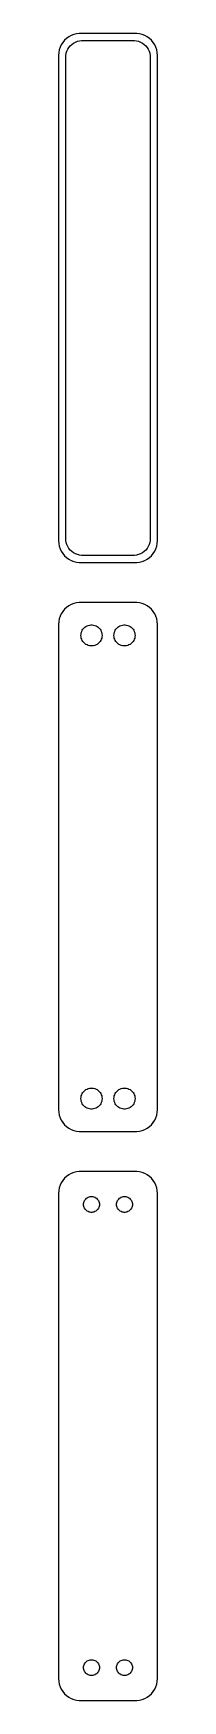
# Model space of a CAD drawing. Header units: metres. Extents: x -11 to 11, y 198 to 576.
import ezdxf

# ---------------------------------------------------------------- set-up
doc = ezdxf.new("R2010")
doc.units = ezdxf.units.M

msp = doc.modelspace()

# ---------------------------------------------------------------- linework, layer by layer
for p, q in [((-9.43712, 574.853), (-9.89484, 574.423)), ((-8.92912, 575.222), (-9.43712, 574.853)), ((-8.37889, 575.524), (-8.92912, 575.222)), ((-7.79507, 575.755), (-8.37889, 575.524)), ((-7.1869, 575.911), (-7.79507, 575.755)), ((-6.56395, 575.99), (-7.1869, 575.911)), ((6.56395, 575.99), (-6.56395, 575.99)), ((7.1869, 575.911), (6.56395, 575.99)), ((7.79507, 575.755), (7.1869, 575.911)), ((8.37889, 575.524), (7.79507, 575.755)), ((8.92912, 575.222), (8.37889, 575.524)), ((9.43712, 574.853), (8.92912, 575.222)), ((9.89484, 574.423), (9.43712, 574.853)), ((-11.2106, 571.627), (-11.25, 571)), ((-11.25, 571), (-11.25, 461)), ((-11.0929, 572.243), (-11.2106, 571.627)), ((-10.8989, 572.841), (-11.0929, 572.243)), ((-10.6315, 573.409), (-10.8989, 572.841)), ((-10.2951, 573.939), (-10.6315, 573.409)), ((-9.89484, 574.423), (-10.2951, 573.939)), ((-9.62262, 570.5), (-9.59209, 570.985)), ((-9.59209, 570.985), (-9.50096, 571.463)), ((-9.50096, 571.463), (-9.35068, 571.926)), ((-9.35068, 571.926), (-9.1436, 572.366)), ((-9.1436, 572.366), (-8.88301, 572.776)), ((-8.88301, 572.776), (-8.57301, 573.151)), ((-8.57301, 573.151), (-8.21851, 573.484)), ((-8.21851, 573.484), (-7.82506, 573.77)), ((-7.82506, 573.77), (-7.39888, 574.004)), ((-7.39888, 574.004), (-6.9467, 574.183)), ((-6.9467, 574.183), (-6.47565, 574.304)), ((-6.47565, 574.304), (-5.99316, 574.365)), ((-5.99316, 574.365), (5.99316, 574.365)), ((5.99316, 574.365), (6.47565, 574.304)), ((6.47565, 574.304), (6.9467, 574.183)), ((6.9467, 574.183), (7.39888, 574.004)), ((7.39888, 574.004), (7.82506, 573.77)), ((7.82506, 573.77), (8.21851, 573.484)), ((8.21851, 573.484), (8.57301, 573.151)), ((8.57301, 573.151), (8.88301, 572.776)), ((8.88301, 572.776), (9.1436, 572.366)), ((9.1436, 572.366), (9.35068, 571.926)), ((9.35068, 571.926), (9.50096, 571.463)), ((9.50096, 571.463), (9.59209, 570.985)), ((9.59209, 570.985), (9.62262, 570.5)), ((10.2951, 573.939), (9.89484, 574.423)), ((10.6315, 573.409), (10.2951, 573.939)), ((10.8989, 572.841), (10.6315, 573.409)), ((11.0929, 572.243), (10.8989, 572.841)), ((11.2106, 571.627), (11.0929, 572.243)), ((11.25, 571), (11.2106, 571.627)), ((11.25, 461), (11.25, 571)), ((-9.62262, 461.5), (-9.62262, 570.5)), ((9.62262, 570.5), (9.62262, 461.5)), ((-9.59209, 461.015), (-9.62262, 461.5)), ((9.62262, 461.5), (9.59209, 461.015)), ((-11.25, 461), (-11.2106, 460.373)), ((-11.2106, 460.373), (-11.0929, 459.757)), ((-11.0929, 459.757), (-10.8989, 459.159)), ((-10.8989, 459.159), (-10.6315, 458.591)), ((-10.6315, 458.591), (-10.2951, 458.061)), ((-10.2951, 458.061), (-9.89484, 457.577)), ((-9.89484, 457.577), (-9.43712, 457.147)), ((-9.50096, 460.537), (-9.59209, 461.015)), ((-9.35068, 460.074), (-9.50096, 460.537)), ((-9.1436, 459.634), (-9.35068, 460.074)), ((-8.88301, 459.224), (-9.1436, 459.634)), ((-8.57301, 458.849), (-8.88301, 459.224)), ((-8.21851, 458.516), (-8.57301, 458.849)), ((-7.82506, 458.23), (-8.21851, 458.516)), ((-7.39888, 457.996), (-7.82506, 458.23)), ((-6.9467, 457.817), (-7.39888, 457.996)), ((-6.47565, 457.696), (-6.9467, 457.817)), ((-5.99316, 457.635), (-6.47565, 457.696)), ((5.99316, 457.635), (-5.99316, 457.635)), ((6.47565, 457.696), (5.99316, 457.635)), ((6.9467, 457.817), (6.47565, 457.696)), ((7.39888, 457.996), (6.9467, 457.817)), ((7.82506, 458.23), (7.39888, 457.996)), ((8.21851, 458.516), (7.82506, 458.23)), ((8.57301, 458.849), (8.21851, 458.516)), ((8.88301, 459.224), (8.57301, 458.849)), ((9.1436, 459.634), (8.88301, 459.224)), ((9.35068, 460.074), (9.1436, 459.634)), ((9.50096, 460.537), (9.35068, 460.074)), ((9.43712, 457.147), (9.89484, 457.577)), ((9.59209, 461.015), (9.50096, 460.537)), ((9.89484, 457.577), (10.2951, 458.061)), ((10.2951, 458.061), (10.6315, 458.591)), ((10.6315, 458.591), (10.8989, 459.159)), ((10.8989, 459.159), (11.0929, 459.757)), ((11.0929, 459.757), (11.2106, 460.373)), ((11.2106, 460.373), (11.25, 461)), ((-9.43712, 457.147), (-8.92912, 456.778)), ((-8.92912, 456.778), (-8.37889, 456.476)), ((-8.37889, 456.476), (-7.79507, 456.245)), ((-7.79507, 456.245), (-7.1869, 456.089)), ((-7.1869, 456.089), (-6.56395, 456.01)), ((-6.56395, 456.01), (6.56395, 456.01)), ((6.56395, 456.01), (7.1869, 456.089)), ((7.1869, 456.089), (7.79507, 456.245)), ((7.79507, 456.245), (8.37889, 456.476)), ((8.37889, 456.476), (8.92912, 456.778)), ((8.92912, 456.778), (9.43712, 457.147)), ((-8.92912, 446.222), (-9.43712, 445.853)), ((-8.37889, 446.524), (-8.92912, 446.222)), ((-7.79507, 446.755), (-8.37889, 446.524)), ((-7.1869, 446.911), (-7.79507, 446.755)), ((-6.56395, 446.99), (-7.1869, 446.911)), ((6.56395, 446.99), (-6.56395, 446.99)), ((7.1869, 446.911), (6.56395, 446.99)), ((7.79507, 446.755), (7.1869, 446.911)), ((8.37889, 446.524), (7.79507, 446.755)), ((8.92912, 446.222), (8.37889, 446.524)), ((9.43712, 445.853), (8.92912, 446.222)), ((-11.2106, 442.627), (-11.25, 442)), ((-11.0929, 443.243), (-11.2106, 442.627)), ((-10.8989, 443.841), (-11.0929, 443.243)), ((-10.6315, 444.409), (-10.8989, 443.841)), ((-10.2951, 444.939), (-10.6315, 444.409)), ((-9.89484, 445.423), (-10.2951, 444.939)), ((-9.43712, 445.853), (-9.89484, 445.423)), ((9.89484, 445.423), (9.43712, 445.853)), ((10.2951, 444.939), (9.89484, 445.423)), ((10.6315, 444.409), (10.2951, 444.939)), ((10.8989, 443.841), (10.6315, 444.409)), ((11.0929, 443.243), (10.8989, 443.841)), ((11.2106, 442.627), (11.0929, 443.243)), ((11.25, 442), (11.2106, 442.627)), ((-11.25, 442), (-11.25, 332)), ((-6.14999, 439.5), (-6.13107, 439.801)), ((-6.13107, 439.199), (-6.14999, 439.5)), ((-6.13107, 439.801), (-6.07458, 440.097)), ((-6.07458, 438.903), (-6.13107, 439.199)), ((-6.07458, 440.097), (-5.98146, 440.383)), ((-5.98146, 438.617), (-6.07458, 438.903)), ((-5.98146, 440.383), (-5.85313, 440.656)), ((-5.85313, 438.344), (-5.98146, 438.617)), ((-5.85313, 440.656), (-5.69164, 440.911)), ((-5.69164, 440.911), (-5.49951, 441.143)), ((-5.49951, 441.143), (-5.27982, 441.349)), ((-5.27982, 441.349), (-5.03598, 441.526)), ((-5.03598, 441.526), (-4.77187, 441.672)), ((-4.77187, 441.672), (-4.49164, 441.783)), ((-4.49164, 441.783), (-4.19971, 441.857)), ((-4.19971, 441.857), (-3.9007, 441.895)), ((-3.9007, 441.895), (-3.59929, 441.895)), ((-3.59929, 441.895), (-3.30028, 441.857)), ((-3.30028, 441.857), (-3.00835, 441.783)), ((-3.00835, 441.783), (-2.72812, 441.672)), ((-2.72812, 441.672), (-2.464, 441.526)), ((-2.464, 441.526), (-2.22017, 441.349)), ((-2.22017, 441.349), (-2.00047, 441.143)), ((-2.00047, 441.143), (-1.80835, 440.911)), ((-1.80835, 440.911), (-1.64685, 440.656)), ((-1.64685, 440.656), (-1.51852, 440.383)), ((-1.51852, 438.617), (-1.64685, 438.344)), ((-1.51852, 440.383), (-1.4254, 440.097)), ((-1.4254, 438.903), (-1.51852, 438.617)), ((-1.4254, 440.097), (-1.36891, 439.801)), ((-1.36891, 439.199), (-1.4254, 438.903)), ((-1.36891, 439.801), (-1.34999, 439.5)), ((-1.34999, 439.5), (-1.36891, 439.199)), ((1.34999, 439.5), (1.36891, 439.801)), ((1.36891, 439.199), (1.34999, 439.5)), ((1.36891, 439.801), (1.4254, 440.097)), ((1.4254, 438.903), (1.36891, 439.199)), ((1.4254, 440.097), (1.51852, 440.383)), ((1.51852, 438.617), (1.4254, 438.903)), ((1.51852, 440.383), (1.64685, 440.656)), ((1.64685, 438.344), (1.51852, 438.617)), ((1.64685, 440.656), (1.80835, 440.911)), ((1.80835, 440.911), (2.00047, 441.143)), ((2.00047, 441.143), (2.22017, 441.349)), ((2.22017, 441.349), (2.464, 441.526)), ((2.464, 441.526), (2.72812, 441.672)), ((2.72812, 441.672), (3.00835, 441.783)), ((3.00835, 441.783), (3.30028, 441.857)), ((3.30028, 441.857), (3.59929, 441.895)), ((3.59929, 441.895), (3.9007, 441.895)), ((3.9007, 441.895), (4.19971, 441.857)), ((4.19971, 441.857), (4.49164, 441.783)), ((4.49164, 441.783), (4.77187, 441.672)), ((4.77187, 441.672), (5.03598, 441.526)), ((5.03598, 441.526), (5.27982, 441.349)), ((5.27982, 441.349), (5.49951, 441.143)), ((5.49951, 441.143), (5.69164, 440.911)), ((5.69164, 440.911), (5.85313, 440.656)), ((5.85313, 440.656), (5.98146, 440.383)), ((5.98146, 438.617), (5.85313, 438.344)), ((5.98146, 440.383), (6.07458, 440.097)), ((6.07458, 438.903), (5.98146, 438.617)), ((6.07458, 440.097), (6.13107, 439.801)), ((6.13107, 439.199), (6.07458, 438.903)), ((6.13107, 439.801), (6.14999, 439.5)), ((6.14999, 439.5), (6.13107, 439.199)), ((11.25, 332), (11.25, 442)), ((-5.69164, 438.089), (-5.85313, 438.344)), ((-5.49951, 437.857), (-5.69164, 438.089)), ((-5.27982, 437.651), (-5.49951, 437.857)), ((-5.03598, 437.474), (-5.27982, 437.651)), ((-4.77187, 437.328), (-5.03598, 437.474)), ((-4.49164, 437.217), (-4.77187, 437.328)), ((-4.19971, 437.143), (-4.49164, 437.217)), ((-3.9007, 437.105), (-4.19971, 437.143)), ((-3.59929, 437.105), (-3.9007, 437.105)), ((-3.30028, 437.143), (-3.59929, 437.105)), ((-3.00835, 437.217), (-3.30028, 437.143)), ((-2.72812, 437.328), (-3.00835, 437.217)), ((-2.464, 437.474), (-2.72812, 437.328)), ((-2.22017, 437.651), (-2.464, 437.474)), ((-2.00047, 437.857), (-2.22017, 437.651)), ((-1.80835, 438.089), (-2.00047, 437.857)), ((-1.64685, 438.344), (-1.80835, 438.089)), ((1.80835, 438.089), (1.64685, 438.344)), ((2.00047, 437.857), (1.80835, 438.089)), ((2.22017, 437.651), (2.00047, 437.857)), ((2.464, 437.474), (2.22017, 437.651)), ((2.72812, 437.328), (2.464, 437.474)), ((3.00835, 437.217), (2.72812, 437.328)), ((3.30028, 437.143), (3.00835, 437.217)), ((3.59929, 437.105), (3.30028, 437.143)), ((3.9007, 437.105), (3.59929, 437.105)), ((4.19971, 437.143), (3.9007, 437.105)), ((4.49164, 437.217), (4.19971, 437.143)), ((4.77187, 437.328), (4.49164, 437.217)), ((5.03598, 437.474), (4.77187, 437.328)), ((5.27982, 437.651), (5.03598, 437.474)), ((5.49951, 437.857), (5.27982, 437.651)), ((5.69164, 438.089), (5.49951, 437.857)), ((5.85313, 438.344), (5.69164, 438.089)), ((-5.27982, 336.349), (-5.03598, 336.526)), ((-5.03598, 336.526), (-4.77187, 336.672)), ((-4.77187, 336.672), (-4.49164, 336.783)), ((-4.49164, 336.783), (-4.19971, 336.857)), ((-4.19971, 336.857), (-3.9007, 336.895)), ((-3.9007, 336.895), (-3.59929, 336.895)), ((-3.59929, 336.895), (-3.30028, 336.857)), ((-3.30028, 336.857), (-3.00835, 336.783)), ((-3.00835, 336.783), (-2.72812, 336.672)), ((-2.72812, 336.672), (-2.464, 336.526)), ((-2.464, 336.526), (-2.22017, 336.349)), ((2.22017, 336.349), (2.464, 336.526)), ((2.464, 336.526), (2.72812, 336.672)), ((2.72812, 336.672), (3.00835, 336.783)), ((3.00835, 336.783), (3.30028, 336.857)), ((3.30028, 336.857), (3.59929, 336.895)), ((3.59929, 336.895), (3.9007, 336.895)), ((3.9007, 336.895), (4.19971, 336.857)), ((4.19971, 336.857), (4.49164, 336.783)), ((4.49164, 336.783), (4.77187, 336.672)), ((4.77187, 336.672), (5.03598, 336.526)), ((5.03598, 336.526), (5.27982, 336.349)), ((-6.14999, 334.5), (-6.13107, 334.801)), ((-6.13107, 334.199), (-6.14999, 334.5)), ((-6.13107, 334.801), (-6.07458, 335.097)), ((-6.07458, 333.903), (-6.13107, 334.199)), ((-6.07458, 335.097), (-5.98146, 335.383)), ((-5.98146, 333.617), (-6.07458, 333.903)), ((-5.98146, 335.383), (-5.85313, 335.656)), ((-5.85313, 333.344), (-5.98146, 333.617)), ((-5.85313, 335.656), (-5.69164, 335.911)), ((-5.69164, 333.089), (-5.85313, 333.344)), ((-5.69164, 335.911), (-5.49951, 336.143)), ((-5.49951, 332.857), (-5.69164, 333.089)), ((-5.49951, 336.143), (-5.27982, 336.349)), ((-5.27982, 332.651), (-5.49951, 332.857)), ((-5.03598, 332.474), (-5.27982, 332.651)), ((-2.22017, 332.651), (-2.464, 332.474)), ((-2.22017, 336.349), (-2.00047, 336.143)), ((-2.00047, 332.857), (-2.22017, 332.651)), ((-2.00047, 336.143), (-1.80835, 335.911)), ((-1.80835, 333.089), (-2.00047, 332.857)), ((-1.80835, 335.911), (-1.64685, 335.656)), ((-1.64685, 333.344), (-1.80835, 333.089)), ((-1.64685, 335.656), (-1.51852, 335.383)), ((-1.51852, 333.617), (-1.64685, 333.344)), ((-1.51852, 335.383), (-1.4254, 335.097)), ((-1.4254, 333.903), (-1.51852, 333.617)), ((-1.4254, 335.097), (-1.36891, 334.801)), ((-1.36891, 334.199), (-1.4254, 333.903)), ((-1.36891, 334.801), (-1.34999, 334.5)), ((-1.34999, 334.5), (-1.36891, 334.199)), ((1.34999, 334.5), (1.36891, 334.801)), ((1.36891, 334.199), (1.34999, 334.5)), ((1.36891, 334.801), (1.4254, 335.097)), ((1.4254, 333.903), (1.36891, 334.199)), ((1.4254, 335.097), (1.51852, 335.383)), ((1.51852, 333.617), (1.4254, 333.903)), ((1.51852, 335.383), (1.64685, 335.656)), ((1.64685, 333.344), (1.51852, 333.617)), ((1.64685, 335.656), (1.80835, 335.911)), ((1.80835, 333.089), (1.64685, 333.344)), ((1.80835, 335.911), (2.00047, 336.143)), ((2.00047, 332.857), (1.80835, 333.089)), ((2.00047, 336.143), (2.22017, 336.349)), ((2.22017, 332.651), (2.00047, 332.857)), ((2.464, 332.474), (2.22017, 332.651)), ((5.27982, 332.651), (5.03598, 332.474)), ((5.27982, 336.349), (5.49951, 336.143)), ((5.49951, 332.857), (5.27982, 332.651)), ((5.49951, 336.143), (5.69164, 335.911)), ((5.69164, 333.089), (5.49951, 332.857)), ((5.69164, 335.911), (5.85313, 335.656)), ((5.85313, 333.344), (5.69164, 333.089)), ((5.85313, 335.656), (5.98146, 335.383)), ((5.98146, 333.617), (5.85313, 333.344)), ((5.98146, 335.383), (6.07458, 335.097)), ((6.07458, 333.903), (5.98146, 333.617)), ((6.07458, 335.097), (6.13107, 334.801)), ((6.13107, 334.199), (6.07458, 333.903)), ((6.13107, 334.801), (6.14999, 334.5)), ((6.14999, 334.5), (6.13107, 334.199)), ((-11.25, 332), (-11.2106, 331.373)), ((-11.2106, 331.373), (-11.0929, 330.757)), ((-11.0929, 330.757), (-10.8989, 330.159)), ((-10.8989, 330.159), (-10.6315, 329.591)), ((-10.6315, 329.591), (-10.2951, 329.061)), ((-10.2951, 329.061), (-9.89484, 328.577)), ((-4.77187, 332.328), (-5.03598, 332.474)), ((-4.49164, 332.217), (-4.77187, 332.328)), ((-4.19971, 332.143), (-4.49164, 332.217)), ((-3.9007, 332.105), (-4.19971, 332.143)), ((-3.59929, 332.105), (-3.9007, 332.105)), ((-3.30028, 332.143), (-3.59929, 332.105)), ((-3.00835, 332.217), (-3.30028, 332.143)), ((-2.72812, 332.328), (-3.00835, 332.217)), ((-2.464, 332.474), (-2.72812, 332.328)), ((2.72812, 332.328), (2.464, 332.474)), ((3.00835, 332.217), (2.72812, 332.328)), ((3.30028, 332.143), (3.00835, 332.217)), ((3.59929, 332.105), (3.30028, 332.143)), ((3.9007, 332.105), (3.59929, 332.105)), ((4.19971, 332.143), (3.9007, 332.105)), ((4.49164, 332.217), (4.19971, 332.143)), ((4.77187, 332.328), (4.49164, 332.217)), ((5.03598, 332.474), (4.77187, 332.328)), ((9.89484, 328.577), (10.2951, 329.061)), ((10.2951, 329.061), (10.6315, 329.591)), ((10.6315, 329.591), (10.8989, 330.159)), ((10.8989, 330.159), (11.0929, 330.757)), ((11.0929, 330.757), (11.2106, 331.373)), ((11.2106, 331.373), (11.25, 332)), ((-9.89484, 328.577), (-9.43712, 328.147)), ((-9.43712, 328.147), (-8.92912, 327.778)), ((-8.92912, 327.778), (-8.37889, 327.476)), ((-8.37889, 327.476), (-7.79507, 327.245)), ((-7.79507, 327.245), (-7.1869, 327.089)), ((-7.1869, 327.089), (-6.56395, 327.01)), ((-6.56395, 327.01), (6.56395, 327.01)), ((6.56395, 327.01), (7.1869, 327.089)), ((7.1869, 327.089), (7.79507, 327.245)), ((7.79507, 327.245), (8.37889, 327.476)), ((8.37889, 327.476), (8.92912, 327.778)), ((8.92912, 327.778), (9.43712, 328.147)), ((9.43712, 328.147), (9.89484, 328.577)), ((-8.37889, 317.524), (-8.92912, 317.222)), ((-7.79507, 317.755), (-8.37889, 317.524)), ((-7.1869, 317.911), (-7.79507, 317.755)), ((-6.56395, 317.99), (-7.1869, 317.911)), ((6.56395, 317.99), (-6.56395, 317.99)), ((7.1869, 317.911), (6.56395, 317.99)), ((7.79507, 317.755), (7.1869, 317.911)), ((8.37889, 317.524), (7.79507, 317.755)), ((8.92912, 317.222), (8.37889, 317.524)), ((-11.0929, 314.243), (-11.2106, 313.627)), ((-10.8989, 314.841), (-11.0929, 314.243)), ((-10.6315, 315.409), (-10.8989, 314.841)), ((-10.2951, 315.939), (-10.6315, 315.409)), ((-9.89484, 316.423), (-10.2951, 315.939)), ((-9.43712, 316.853), (-9.89484, 316.423)), ((-8.92912, 317.222), (-9.43712, 316.853)), ((9.43712, 316.853), (8.92912, 317.222)), ((9.89484, 316.423), (9.43712, 316.853)), ((10.2951, 315.939), (9.89484, 316.423)), ((10.6315, 315.409), (10.2951, 315.939)), ((10.8989, 314.841), (10.6315, 315.409)), ((11.0929, 314.243), (10.8989, 314.841)), ((11.2106, 313.627), (11.0929, 314.243)), ((-11.2106, 313.627), (-11.25, 313)), ((-11.25, 313), (-11.25, 203)), ((-5.54999, 310.5), (-5.5358, 310.726)), ((-5.5358, 310.274), (-5.54999, 310.5)), ((-5.5358, 310.726), (-5.49344, 310.948)), ((-5.49344, 310.052), (-5.5358, 310.274)), ((-5.49344, 310.948), (-5.42358, 311.163)), ((-5.42358, 309.837), (-5.49344, 310.052)), ((-5.42358, 311.163), (-5.32735, 311.367)), ((-5.32735, 311.367), (-5.20622, 311.558)), ((-5.20622, 311.558), (-5.06213, 311.732)), ((-5.06213, 311.732), (-4.89735, 311.887)), ((-4.89735, 311.887), (-4.71448, 312.02)), ((-4.71448, 312.02), (-4.51639, 312.129)), ((-4.51639, 312.129), (-4.30623, 312.212)), ((-4.30623, 312.212), (-4.08728, 312.268)), ((-4.08728, 312.268), (-3.86302, 312.296)), ((-3.86302, 312.296), (-3.63696, 312.296)), ((-3.63696, 312.296), (-3.4127, 312.268)), ((-3.4127, 312.268), (-3.19376, 312.212)), ((-3.19376, 312.212), (-2.9836, 312.129)), ((-2.9836, 312.129), (-2.78551, 312.02)), ((-2.78551, 312.02), (-2.60263, 311.887)), ((-2.60263, 311.887), (-2.43785, 311.732)), ((-2.43785, 311.732), (-2.29376, 311.558)), ((-2.29376, 311.558), (-2.17264, 311.367)), ((-2.17264, 311.367), (-2.0764, 311.163)), ((-2.0764, 311.163), (-2.00655, 310.948)), ((-2.00655, 310.052), (-2.0764, 309.837)), ((-2.00655, 310.948), (-1.96419, 310.726)), ((-1.96419, 310.274), (-2.00655, 310.052)), ((-1.96419, 310.726), (-1.95, 310.5)), ((-1.95, 310.5), (-1.96419, 310.274)), ((1.95, 310.5), (1.96419, 310.726)), ((1.96419, 310.274), (1.95, 310.5)), ((1.96419, 310.726), (2.00655, 310.948)), ((2.00655, 310.052), (1.96419, 310.274)), ((2.00655, 310.948), (2.0764, 311.163)), ((2.0764, 309.837), (2.00655, 310.052)), ((2.0764, 311.163), (2.17264, 311.367)), ((2.17264, 311.367), (2.29376, 311.558)), ((2.29376, 311.558), (2.43785, 311.732)), ((2.43785, 311.732), (2.60263, 311.887)), ((2.60263, 311.887), (2.78551, 312.02)), ((2.78551, 312.02), (2.9836, 312.129)), ((2.9836, 312.129), (3.19376, 312.212)), ((3.19376, 312.212), (3.4127, 312.268)), ((3.4127, 312.268), (3.63696, 312.296)), ((3.63696, 312.296), (3.86302, 312.296)), ((3.86302, 312.296), (4.08728, 312.268)), ((4.08728, 312.268), (4.30623, 312.212)), ((4.30623, 312.212), (4.51639, 312.129)), ((4.51639, 312.129), (4.71448, 312.02)), ((4.71448, 312.02), (4.89735, 311.887)), ((4.89735, 311.887), (5.06213, 311.732)), ((5.06213, 311.732), (5.20622, 311.558)), ((5.20622, 311.558), (5.32735, 311.367)), ((5.32735, 311.367), (5.42358, 311.163)), ((5.42358, 311.163), (5.49344, 310.948)), ((5.49344, 310.052), (5.42358, 309.837)), ((5.49344, 310.948), (5.5358, 310.726)), ((5.5358, 310.274), (5.49344, 310.052)), ((5.5358, 310.726), (5.54999, 310.5)), ((5.54999, 310.5), (5.5358, 310.274)), ((11.25, 313), (11.2106, 313.627)), ((11.25, 203), (11.25, 313)), ((-5.32735, 309.633), (-5.42358, 309.837)), ((-5.20622, 309.442), (-5.32735, 309.633)), ((-5.06213, 309.268), (-5.20622, 309.442)), ((-4.89735, 309.113), (-5.06213, 309.268)), ((-4.71448, 308.98), (-4.89735, 309.113)), ((-4.51639, 308.871), (-4.71448, 308.98)), ((-4.30623, 308.788), (-4.51639, 308.871)), ((-4.08728, 308.732), (-4.30623, 308.788)), ((-3.86302, 308.704), (-4.08728, 308.732)), ((-3.63696, 308.704), (-3.86302, 308.704)), ((-3.4127, 308.732), (-3.63696, 308.704)), ((-3.19376, 308.788), (-3.4127, 308.732)), ((-2.9836, 308.871), (-3.19376, 308.788)), ((-2.78551, 308.98), (-2.9836, 308.871)), ((-2.60263, 309.113), (-2.78551, 308.98)), ((-2.43785, 309.268), (-2.60263, 309.113)), ((-2.29376, 309.442), (-2.43785, 309.268)), ((-2.17264, 309.633), (-2.29376, 309.442)), ((-2.0764, 309.837), (-2.17264, 309.633)), ((2.17264, 309.633), (2.0764, 309.837)), ((2.29376, 309.442), (2.17264, 309.633)), ((2.43785, 309.268), (2.29376, 309.442)), ((2.60263, 309.113), (2.43785, 309.268)), ((2.78551, 308.98), (2.60263, 309.113)), ((2.9836, 308.871), (2.78551, 308.98)), ((3.19376, 308.788), (2.9836, 308.871)), ((3.4127, 308.732), (3.19376, 308.788)), ((3.63696, 308.704), (3.4127, 308.732)), ((3.86302, 308.704), (3.63696, 308.704)), ((4.08728, 308.732), (3.86302, 308.704)), ((4.30623, 308.788), (4.08728, 308.732)), ((4.51639, 308.871), (4.30623, 308.788)), ((4.71448, 308.98), (4.51639, 308.871)), ((4.89735, 309.113), (4.71448, 308.98)), ((5.06213, 309.268), (4.89735, 309.113)), ((5.20622, 309.442), (5.06213, 309.268)), ((5.32735, 309.633), (5.20622, 309.442)), ((5.42358, 309.837), (5.32735, 309.633)), ((-5.54999, 205.5), (-5.5358, 205.726)), ((-5.5358, 205.274), (-5.54999, 205.5)), ((-5.5358, 205.726), (-5.49344, 205.948)), ((-5.49344, 205.052), (-5.5358, 205.274)), ((-5.49344, 205.948), (-5.42358, 206.163)), ((-5.42358, 204.837), (-5.49344, 205.052)), ((-5.42358, 206.163), (-5.32735, 206.367)), ((-5.32735, 204.633), (-5.42358, 204.837)), ((-5.32735, 206.367), (-5.20622, 206.558)), ((-5.20622, 204.442), (-5.32735, 204.633)), ((-5.20622, 206.558), (-5.06213, 206.732)), ((-5.06213, 204.268), (-5.20622, 204.442)), ((-5.06213, 206.732), (-4.89735, 206.887)), ((-4.89735, 204.113), (-5.06213, 204.268)), ((-4.89735, 206.887), (-4.71448, 207.02)), ((-4.71448, 203.98), (-4.89735, 204.113)), ((-4.71448, 207.02), (-4.51639, 207.129)), ((-4.51639, 207.129), (-4.30623, 207.212)), ((-4.30623, 207.212), (-4.08728, 207.268)), ((-4.08728, 207.268), (-3.86302, 207.296)), ((-3.86302, 207.296), (-3.63696, 207.296)), ((-3.63696, 207.296), (-3.4127, 207.268)), ((-3.4127, 207.268), (-3.19376, 207.212)), ((-3.19376, 207.212), (-2.9836, 207.129)), ((-2.9836, 207.129), (-2.78551, 207.02)), ((-2.78551, 207.02), (-2.60263, 206.887)), ((-2.60263, 204.113), (-2.78551, 203.98)), ((-2.60263, 206.887), (-2.43785, 206.732)), ((-2.43785, 204.268), (-2.60263, 204.113)), ((-2.43785, 206.732), (-2.29376, 206.558)), ((-2.29376, 204.442), (-2.43785, 204.268)), ((-2.29376, 206.558), (-2.17264, 206.367)), ((-2.17264, 204.633), (-2.29376, 204.442)), ((-2.17264, 206.367), (-2.0764, 206.163)), ((-2.0764, 204.837), (-2.17264, 204.633)), ((-2.0764, 206.163), (-2.00655, 205.948)), ((-2.00655, 205.052), (-2.0764, 204.837)), ((-2.00655, 205.948), (-1.96419, 205.726)), ((-1.96419, 205.274), (-2.00655, 205.052)), ((-1.96419, 205.726), (-1.95, 205.5)), ((-1.95, 205.5), (-1.96419, 205.274)), ((1.95, 205.5), (1.96419, 205.726)), ((1.96419, 205.274), (1.95, 205.5)), ((1.96419, 205.726), (2.00655, 205.948)), ((2.00655, 205.052), (1.96419, 205.274)), ((2.00655, 205.948), (2.0764, 206.163)), ((2.0764, 204.837), (2.00655, 205.052)), ((2.0764, 206.163), (2.17264, 206.367)), ((2.17264, 204.633), (2.0764, 204.837)), ((2.17264, 206.367), (2.29376, 206.558)), ((2.29376, 204.442), (2.17264, 204.633)), ((2.29376, 206.558), (2.43785, 206.732)), ((2.43785, 204.268), (2.29376, 204.442)), ((2.43785, 206.732), (2.60263, 206.887)), ((2.60263, 204.113), (2.43785, 204.268)), ((2.60263, 206.887), (2.78551, 207.02)), ((2.78551, 203.98), (2.60263, 204.113)), ((2.78551, 207.02), (2.9836, 207.129)), ((2.9836, 207.129), (3.19376, 207.212)), ((3.19376, 207.212), (3.4127, 207.268)), ((3.4127, 207.268), (3.63696, 207.296)), ((3.63696, 207.296), (3.86302, 207.296)), ((3.86302, 207.296), (4.08728, 207.268)), ((4.08728, 207.268), (4.30623, 207.212)), ((4.30623, 207.212), (4.51639, 207.129)), ((4.51639, 207.129), (4.71448, 207.02)), ((4.71448, 207.02), (4.89735, 206.887)), ((4.89735, 204.113), (4.71448, 203.98)), ((4.89735, 206.887), (5.06213, 206.732)), ((5.06213, 204.268), (4.89735, 204.113)), ((5.06213, 206.732), (5.20622, 206.558)), ((5.20622, 204.442), (5.06213, 204.268)), ((5.20622, 206.558), (5.32735, 206.367)), ((5.32735, 204.633), (5.20622, 204.442)), ((5.32735, 206.367), (5.42358, 206.163)), ((5.42358, 204.837), (5.32735, 204.633)), ((5.42358, 206.163), (5.49344, 205.948)), ((5.49344, 205.052), (5.42358, 204.837)), ((5.49344, 205.948), (5.5358, 205.726)), ((5.5358, 205.274), (5.49344, 205.052)), ((5.5358, 205.726), (5.54999, 205.5)), ((5.54999, 205.5), (5.5358, 205.274)), ((-11.25, 203), (-11.2106, 202.373)), ((-11.2106, 202.373), (-11.0929, 201.757)), ((-11.0929, 201.757), (-10.8989, 201.159)), ((-10.8989, 201.159), (-10.6315, 200.591)), ((-10.6315, 200.591), (-10.2951, 200.061)), ((-4.51639, 203.871), (-4.71448, 203.98)), ((-4.30623, 203.788), (-4.51639, 203.871)), ((-4.08728, 203.732), (-4.30623, 203.788)), ((-3.86302, 203.704), (-4.08728, 203.732)), ((-3.63696, 203.704), (-3.86302, 203.704)), ((-3.4127, 203.732), (-3.63696, 203.704)), ((-3.19376, 203.788), (-3.4127, 203.732)), ((-2.9836, 203.871), (-3.19376, 203.788)), ((-2.78551, 203.98), (-2.9836, 203.871)), ((2.9836, 203.871), (2.78551, 203.98)), ((3.19376, 203.788), (2.9836, 203.871)), ((3.4127, 203.732), (3.19376, 203.788)), ((3.63696, 203.704), (3.4127, 203.732)), ((3.86302, 203.704), (3.63696, 203.704)), ((4.08728, 203.732), (3.86302, 203.704)), ((4.30623, 203.788), (4.08728, 203.732)), ((4.51639, 203.871), (4.30623, 203.788)), ((4.71448, 203.98), (4.51639, 203.871)), ((10.2951, 200.061), (10.6315, 200.591)), ((10.6315, 200.591), (10.8989, 201.159)), ((10.8989, 201.159), (11.0929, 201.757)), ((11.0929, 201.757), (11.2106, 202.373)), ((11.2106, 202.373), (11.25, 203)), ((-10.2951, 200.061), (-9.89484, 199.577)), ((-9.89484, 199.577), (-9.43712, 199.147)), ((-9.43712, 199.147), (-8.92912, 198.778)), ((-8.92912, 198.778), (-8.37889, 198.476)), ((-8.37889, 198.476), (-7.79507, 198.245)), ((-7.79507, 198.245), (-7.1869, 198.089)), ((-7.1869, 198.089), (-6.56395, 198.01)), ((-6.56395, 198.01), (6.56395, 198.01)), ((6.56395, 198.01), (7.1869, 198.089)), ((7.1869, 198.089), (7.79507, 198.245)), ((7.79507, 198.245), (8.37889, 198.476)), ((8.37889, 198.476), (8.92912, 198.778)), ((8.92912, 198.778), (9.43712, 199.147)), ((9.43712, 199.147), (9.89484, 199.577)), ((9.89484, 199.577), (10.2951, 200.061))]:
    msp.add_line(p, q)

doc.saveas('drawing.dxf')
